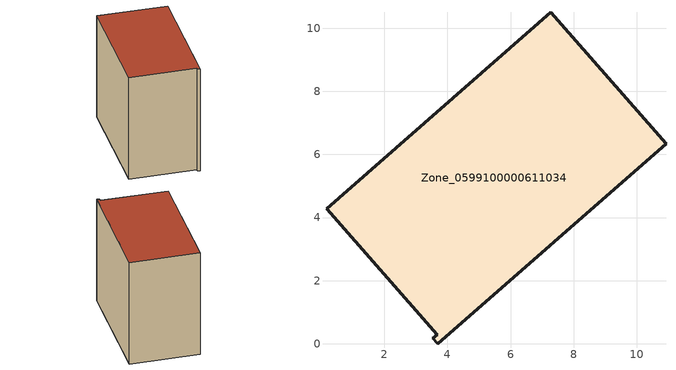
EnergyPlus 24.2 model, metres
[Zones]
Zone_0599100000611034
 floor ground (C_G): 3.54,0.17 3.67,0.28 0.17,4.28 7.27,10.51 10.93,6.34 3.69,0 z0
 wall outside (C_F): 3.69,0 10.93,6.34 7.27,10.51 0.17,4.28 3.67,0.28 3.54,0.17 3.69,0 z0:8.94
 roof outside (C_R): 3.67,0.28 3.54,0.17 3.69,0 10.93,6.34 7.27,10.51 0.17,4.28 z8.94
[BUILDING]
Pand.0599100000611034: North Axis=0; Terrain=City; Loads Convergence Tolerance Value=0.04; Temperature Convergence Tolerance Value=0.4; Solar Distribution=FullExterior; Maximum Number of Warmup Days=25; Minimum Number of Warmup Days=1
[Site:Location]
Rotterdam.The.Hague.AP_ZH_NLD Design_Conditions: Latitude=51.96; Longitude=4.45; Time Zone=1; Elevation=-4.5
[SITE:GROUNDTEMPERATURE:BUILDINGSURFACE]
18, 18, 18, 18, 18, 18, 18, 18, 18, 18, 18, 18
[MATERIAL] Thermal Absorptance=0.9; Solar Absorptance=0.7; Visible Absorptance=0.7
Name | Roughness | Thickness | Conductivity | Density | Specific Heat
G.TI.1946 | MediumSmooth | 0.15 | 1 | 540 | 1210
F.TI.1946 | Rough | 0.3 | 0.857143 | 1920 | 840
R.TI.1946 | MediumRough | 0.2 | 0.1 | 1500 | 1000
[CONSTRUCTION]
C_G: G.TI.1946
C_F: F.TI.1946
C_R: R.TI.1946
[ZONE]
Zone_0599100000611034: Type=1; Multiplier=1; Ceiling Height=Autocalculate; Volume=Autocalculate; Floor Area=autocalculate; Part of Total Floor Area=Yes
[ZONEINFILTRATION:DESIGNFLOWRATE]
Infil_Zone_0599100000611034: Zone or ZoneList or Space or SpaceList=Zone_0599100000611034; Schedule=AlwaysOn; Design Flow Rate Calculation Method=Flow/Area; Flow Rate per Floor Area=0.003; Constant Term Coefficient=1; Temperature Term Coefficient=0; Velocity Term Coefficient=0; Velocity Squared Term Coefficient=0
[HVACTEMPLATE:ZONE:IDEALLOADSAIRSYSTEM]
Zone_0599100000611034: Maximum Heating Supply Air Temperature=50; Minimum Cooling Supply Air Temperature=13; Maximum Heating Supply Air Humidity Ratio=0.0156; Minimum Cooling Supply Air Humidity Ratio=0.0077; Heating Limit=NoLimit; Cooling Limit=NoLimit; Dehumidification Control Type=ConstantSensibleHeatRatio; Cooling Sensible Heat Ratio=0.7; Dehumidification Setpoint=60; Humidification Control Type=None; Humidification Setpoint=30; Outdoor Air Method=None; Outdoor Air Flow Rate per Person=0.00944; Outdoor Air Flow Rate per Zone Floor Area=0; Outdoor Air Flow Rate per Zone=0; Demand Controlled Ventilation Type=None; Outdoor Air Economizer Type=NoEconomizer; Heat Recovery Type=None; Sensible Heat Recovery Effectiveness=0.7; Latent Heat Recovery Effectiveness=0.65
[ZONECONTROL:THERMOSTAT]
ThermostatControl_Zone_0599100000611034: Zone or ZoneList=Zone_0599100000611034; Control Type Schedule=DualSetpointControlType; Control 1=Thermostat_Zone_0599100000611034; Temperature Difference Between Cutout And Setpoint=0
[THERMOSTATSETPOINT:DUALSETPOINT]
Thermostat_Zone_0599100000611034: Heating Setpoint Temperature Schedule=HeatingSetpoint_Zone_0599100000611034; Cooling Setpoint Temperature Schedule=CoolingSetpoint_Zone_0599100000611034
[SCHEDULE:COMPACT]
HeatingSetpoint_Zone_0599100000611034: Through: 12/31, For: AllDays, Until: 24:00, 21
CoolingSetpoint_Zone_0599100000611034: Through: 12/31, For: AllDays, Until: 24:00, 24
DualSetpointControlType: Through: 12/31, For: AllDays, Until: 24:00, 4
AlwaysOn: Through: 12/31, For: AllDays, Until: 24:00, 1
